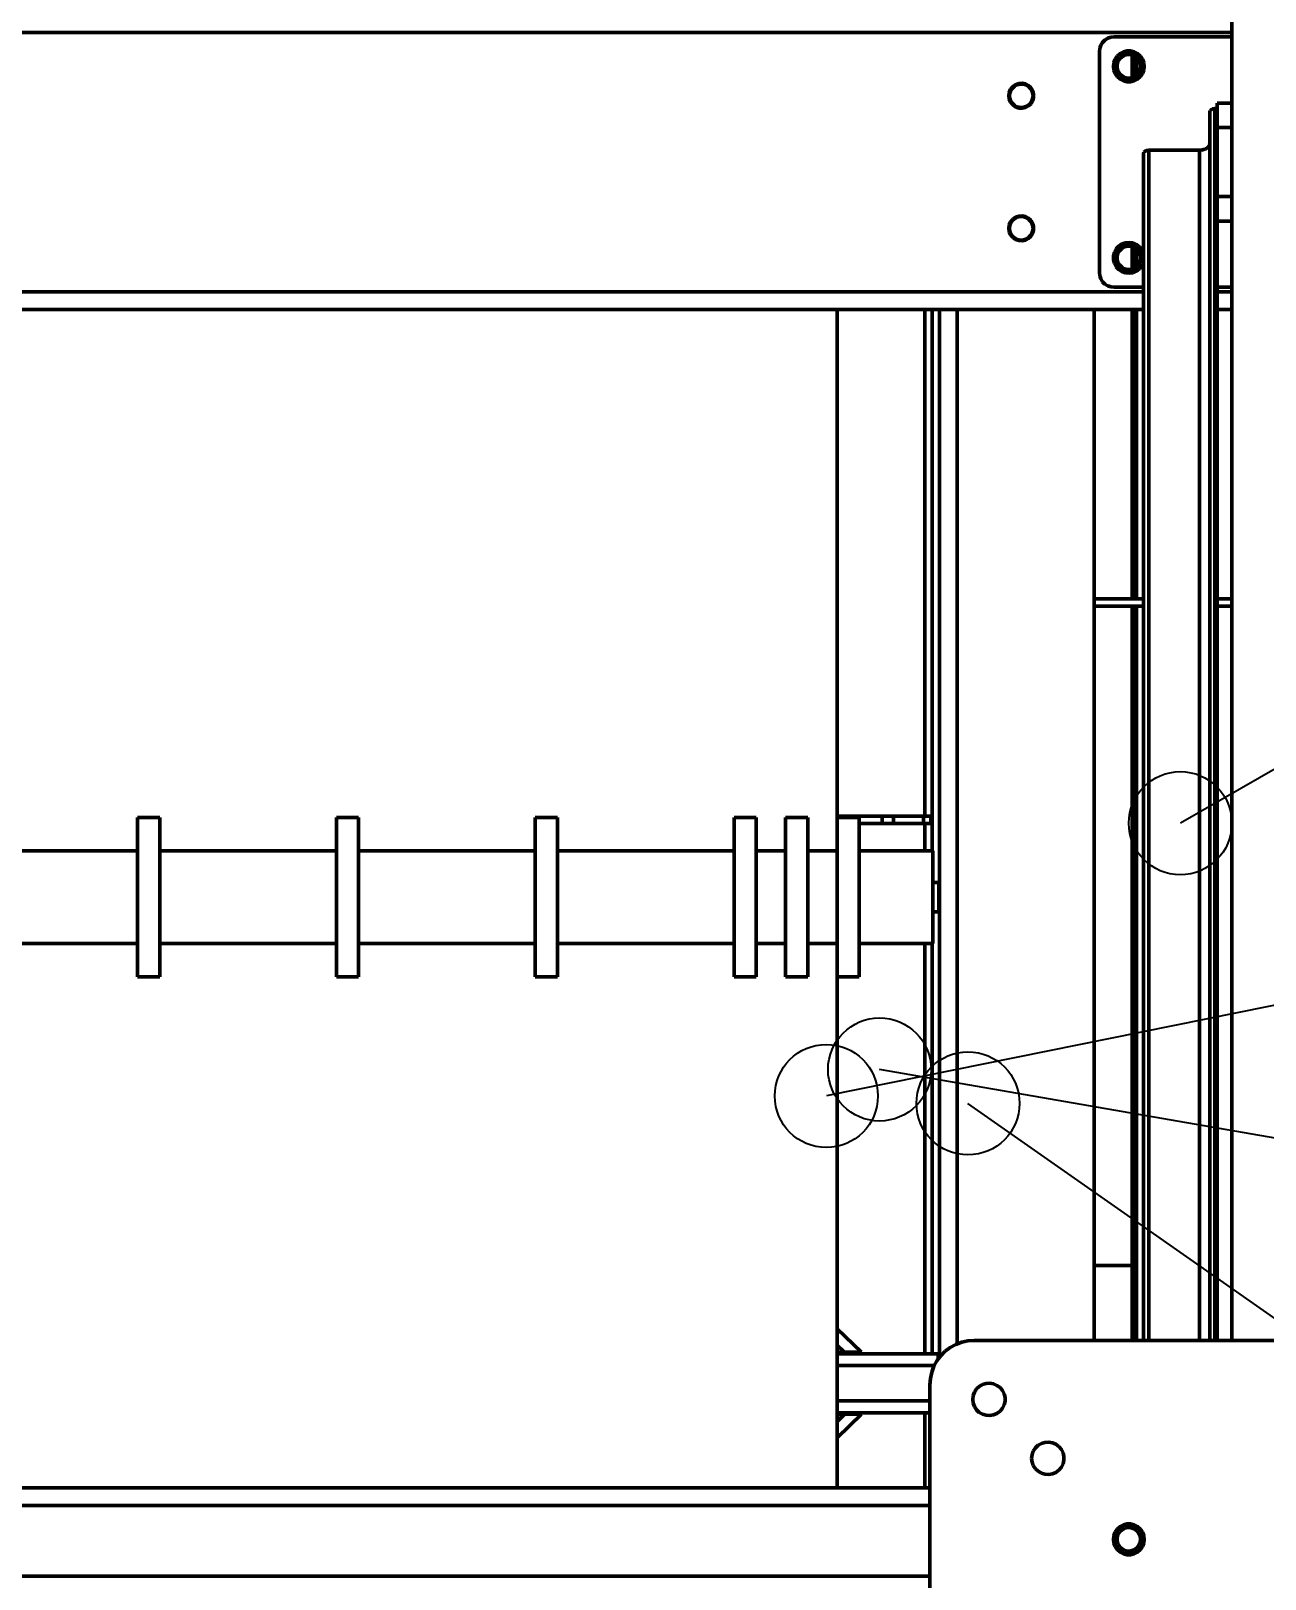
# Model space of a CAD drawing. Header units: millimetres. Extents: x 0 to 594, y 0 to 420.
# Drawn here: x 63.09 to 79.85, y 327.14 to 348.16 of the extents above; entities that cross this region are included whole.
import ezdxf

# ---------------------------------------------------------------- set-up
doc = ezdxf.new("R2010")
doc.units = ezdxf.units.MM

msp = doc.modelspace()

# ---------------------------------------------------------------- linework, layer by layer
at = {"color": 1, "lineweight": 70}
for p, q in [((79.4, 330.38), (79.4, 367.38)), ((79.4, 348.14), (44.68, 348.14)), ((77.8, 348.08), (77.755, 348.075)), ((77.8, 348.08), (79.4, 348.08)), ((77.605, 347.925), (77.6, 347.88)), ((77.6, 344.88), (77.6, 347.88)), ((77.62, 347.967), (77.605, 347.925)), ((77.644, 348.005), (77.62, 347.967)), ((77.675, 348.037), (77.644, 348.005)), ((77.713, 348.061), (77.675, 348.037)), ((77.755, 348.075), (77.713, 348.061)), ((77.926, 347.877), (77.881, 347.853)), ((77.975, 347.889), (77.926, 347.877)), ((78.025, 347.889), (77.975, 347.889)), ((78.074, 347.877), (78.025, 347.889)), ((78.119, 347.853), (78.074, 347.877)), ((77.796, 347.731), (77.79, 347.68)), ((77.79, 347.68), (77.796, 347.63)), ((77.814, 347.778), (77.796, 347.731)), ((77.843, 347.82), (77.814, 347.778)), ((77.836, 347.726), (77.83, 347.68)), ((77.83, 347.68), (77.836, 347.635)), ((77.855, 347.769), (77.836, 347.726)), ((77.853, 347.744), (77.841, 347.702)), ((77.841, 347.702), (77.841, 347.659)), ((77.881, 347.853), (77.843, 347.82)), ((77.876, 347.781), (77.853, 347.744)), ((77.884, 347.805), (77.855, 347.769)), ((77.908, 347.811), (77.876, 347.781)), ((77.922, 347.831), (77.884, 347.805)), ((77.946, 347.831), (77.908, 347.811)), ((77.965, 347.847), (77.922, 347.831)), ((77.989, 347.84), (77.946, 347.831)), ((78.012, 347.85), (77.965, 347.847)), ((78.033, 347.837), (77.989, 347.84)), ((78.057, 347.841), (78.012, 347.85)), ((78.074, 347.823), (78.033, 347.837)), ((78.047, 347.833), (78.047, 347.528)), ((78.098, 347.819), (78.057, 347.841)), ((78.064, 347.827), (78.064, 347.534)), ((78.109, 347.797), (78.074, 347.823)), ((78.132, 347.788), (78.098, 347.819)), ((78.105, 347.801), (78.105, 347.56)), ((78.137, 347.764), (78.109, 347.797)), ((78.157, 347.82), (78.119, 347.853)), ((78.156, 347.748), (78.132, 347.788)), ((78.154, 347.724), (78.137, 347.764)), ((78.16, 347.68), (78.154, 347.724)), ((78.154, 347.637), (78.16, 347.68)), ((78.168, 347.704), (78.156, 347.748)), ((78.186, 347.778), (78.157, 347.82)), ((78.168, 347.657), (78.168, 347.704)), ((78.204, 347.731), (78.186, 347.778)), ((78.21, 347.68), (78.204, 347.731)), ((78.204, 347.63), (78.21, 347.68)), ((76.552, 347.45), (76.505, 347.447)), ((76.597, 347.441), (76.552, 347.45)), ((77.796, 347.63), (77.814, 347.583)), ((77.814, 347.583), (77.843, 347.541)), ((77.836, 347.635), (77.855, 347.592)), ((77.841, 347.659), (77.853, 347.617)), ((77.843, 347.541), (77.881, 347.508)), ((77.853, 347.617), (77.876, 347.58)), ((77.855, 347.592), (77.884, 347.556)), ((77.876, 347.58), (77.908, 347.55)), ((77.881, 347.508), (77.926, 347.484)), ((77.884, 347.556), (77.922, 347.53)), ((77.908, 347.55), (77.946, 347.53)), ((77.922, 347.53), (77.965, 347.514)), ((77.926, 347.484), (77.975, 347.472)), ((77.946, 347.53), (77.989, 347.521)), ((77.965, 347.514), (78.012, 347.511)), ((77.975, 347.472), (78.025, 347.472)), ((77.989, 347.521), (78.033, 347.524)), ((78.012, 347.511), (78.057, 347.52)), ((78.025, 347.472), (78.074, 347.484)), ((78.033, 347.524), (78.074, 347.538)), ((78.057, 347.52), (78.098, 347.542)), ((78.074, 347.538), (78.109, 347.564)), ((78.074, 347.484), (78.119, 347.508)), ((78.098, 347.542), (78.132, 347.573)), ((78.109, 347.564), (78.137, 347.597)), ((78.119, 347.508), (78.157, 347.541)), ((78.132, 347.573), (78.156, 347.613)), ((78.137, 347.597), (78.154, 347.637)), ((78.156, 347.613), (78.168, 347.657)), ((78.157, 347.541), (78.186, 347.583)), ((78.186, 347.583), (78.204, 347.63)), ((76.376, 347.326), (76.37, 347.28)), ((76.37, 347.28), (76.376, 347.235)), ((76.395, 347.369), (76.376, 347.326)), ((76.393, 347.344), (76.381, 347.302)), ((76.381, 347.302), (76.381, 347.259)), ((76.381, 347.259), (76.393, 347.217)), ((76.416, 347.381), (76.393, 347.344)), ((76.424, 347.405), (76.395, 347.369)), ((76.448, 347.411), (76.416, 347.381)), ((76.462, 347.431), (76.424, 347.405)), ((76.486, 347.431), (76.448, 347.411)), ((76.505, 347.447), (76.462, 347.431)), ((76.529, 347.44), (76.486, 347.431)), ((76.573, 347.437), (76.529, 347.44)), ((76.614, 347.423), (76.573, 347.437)), ((76.638, 347.419), (76.597, 347.441)), ((76.649, 347.397), (76.614, 347.423)), ((76.672, 347.388), (76.638, 347.419)), ((76.677, 347.364), (76.649, 347.397)), ((76.696, 347.348), (76.672, 347.388)), ((76.694, 347.324), (76.677, 347.364)), ((76.7, 347.28), (76.694, 347.324)), ((76.694, 347.237), (76.7, 347.28)), ((76.708, 347.304), (76.696, 347.348)), ((76.696, 347.213), (76.708, 347.257)), ((76.708, 347.257), (76.708, 347.304)), ((76.376, 347.235), (76.395, 347.192)), ((76.393, 347.217), (76.416, 347.18)), ((76.395, 347.192), (76.424, 347.156)), ((76.416, 347.18), (76.448, 347.15)), ((76.424, 347.156), (76.462, 347.13)), ((76.448, 347.15), (76.486, 347.13)), ((76.462, 347.13), (76.505, 347.114)), ((76.486, 347.13), (76.529, 347.121)), ((76.505, 347.114), (76.552, 347.111)), ((76.529, 347.121), (76.573, 347.124)), ((76.552, 347.111), (76.597, 347.12)), ((76.573, 347.124), (76.614, 347.138)), ((76.597, 347.12), (76.638, 347.142)), ((76.614, 347.138), (76.649, 347.164)), ((76.638, 347.142), (76.672, 347.173)), ((76.649, 347.164), (76.677, 347.197)), ((76.672, 347.173), (76.696, 347.213)), ((76.677, 347.197), (76.694, 347.237)), ((79.105, 347.081), (79.1, 347.064)), ((79.1, 330.38), (79.1, 347.064)), ((79.121, 347.095), (79.105, 347.081)), ((79.143, 347.104), (79.121, 347.095)), ((79.17, 347.108), (79.143, 347.104)), ((79.2, 347.108), (79.17, 347.108)), ((79.17, 330.38), (79.17, 347.108)), ((79.2, 347.18), (79.4, 347.18)), ((79.2, 347.18), (79.2, 347.108)), ((79.2, 330.38), (79.2, 347.108)), ((79.2, 346.848), (79.4, 346.848)), ((79.097, 346.613), (79.089, 346.597)), ((79.1, 346.63), (79.097, 346.613)), ((78.205, 346.515), (78.2, 346.498)), ((78.2, 346.498), (78.2, 330.38)), ((78.221, 346.529), (78.205, 346.515)), ((78.243, 346.539), (78.221, 346.529)), ((78.27, 346.542), (78.243, 346.539)), ((78.96, 346.542), (78.27, 346.542)), ((78.27, 330.38), (78.27, 346.542)), ((78.987, 346.544), (78.96, 346.542)), ((78.96, 330.38), (78.96, 346.542)), ((79.014, 346.549), (78.987, 346.544)), ((79.038, 346.557), (79.014, 346.549)), ((79.059, 346.568), (79.038, 346.557)), ((79.076, 346.581), (79.059, 346.568)), ((79.089, 346.597), (79.076, 346.581)), ((79.2, 345.913), (79.4, 345.913)), ((76.395, 345.569), (76.376, 345.526)), ((76.416, 345.581), (76.393, 345.544)), ((76.424, 345.605), (76.395, 345.569)), ((76.448, 345.611), (76.416, 345.581)), ((76.462, 345.631), (76.424, 345.605)), ((76.486, 345.631), (76.448, 345.611)), ((76.505, 345.647), (76.462, 345.631)), ((76.529, 345.64), (76.486, 345.631)), ((76.552, 345.65), (76.505, 345.647)), ((76.573, 345.637), (76.529, 345.64)), ((76.597, 345.641), (76.552, 345.65)), ((76.614, 345.623), (76.573, 345.637)), ((76.638, 345.619), (76.597, 345.641)), ((76.649, 345.597), (76.614, 345.623)), ((76.672, 345.588), (76.638, 345.619)), ((76.677, 345.564), (76.649, 345.597)), ((76.696, 345.548), (76.672, 345.588)), ((76.694, 345.524), (76.677, 345.564)), ((79.2, 345.58), (79.4, 345.58)), ((76.376, 345.526), (76.37, 345.48)), ((76.37, 345.48), (76.376, 345.435)), ((76.376, 345.435), (76.395, 345.392)), ((76.393, 345.544), (76.381, 345.502)), ((76.381, 345.502), (76.381, 345.459)), ((76.381, 345.459), (76.393, 345.417)), ((76.393, 345.417), (76.416, 345.38)), ((76.395, 345.392), (76.424, 345.356)), ((76.416, 345.38), (76.448, 345.35)), ((76.424, 345.356), (76.462, 345.33)), ((76.448, 345.35), (76.486, 345.33)), ((76.614, 345.338), (76.649, 345.364)), ((76.638, 345.342), (76.672, 345.373)), ((76.649, 345.364), (76.677, 345.397)), ((76.672, 345.373), (76.696, 345.413)), ((76.677, 345.397), (76.694, 345.437)), ((76.7, 345.48), (76.694, 345.524)), ((76.694, 345.437), (76.7, 345.48)), ((76.708, 345.504), (76.696, 345.548)), ((76.696, 345.413), (76.708, 345.457)), ((76.708, 345.457), (76.708, 345.504)), ((76.462, 345.33), (76.505, 345.314)), ((76.486, 345.33), (76.529, 345.321)), ((76.505, 345.314), (76.552, 345.311)), ((76.529, 345.321), (76.573, 345.324)), ((76.552, 345.311), (76.597, 345.32)), ((76.573, 345.324), (76.614, 345.338)), ((76.597, 345.32), (76.638, 345.342)), ((77.804, 345.156), (77.792, 345.106)), ((77.829, 345.202), (77.804, 345.156)), ((77.863, 345.24), (77.829, 345.202)), ((77.855, 345.169), (77.836, 345.126)), ((77.853, 345.144), (77.841, 345.102)), ((77.876, 345.181), (77.853, 345.144)), ((77.884, 345.205), (77.855, 345.169)), ((77.906, 345.268), (77.863, 345.24)), ((77.908, 345.211), (77.876, 345.181)), ((77.922, 345.231), (77.884, 345.205)), ((77.955, 345.286), (77.906, 345.268)), ((77.946, 345.231), (77.908, 345.211)), ((77.965, 345.247), (77.922, 345.231)), ((77.989, 345.24), (77.946, 345.231)), ((78.006, 345.29), (77.955, 345.286)), ((78.012, 345.25), (77.965, 345.247)), ((78.033, 345.237), (77.989, 345.24)), ((78.057, 345.283), (78.006, 345.29)), ((78.057, 345.241), (78.012, 345.25)), ((78.074, 345.223), (78.033, 345.237)), ((78.047, 345.233), (78.047, 344.928)), ((78.105, 345.262), (78.057, 345.283)), ((78.098, 345.219), (78.057, 345.241)), ((78.064, 345.227), (78.064, 344.934)), ((78.109, 345.197), (78.074, 345.223)), ((78.132, 345.188), (78.098, 345.219)), ((78.146, 345.231), (78.105, 345.262)), ((78.105, 345.201), (78.105, 344.96)), ((78.137, 345.164), (78.109, 345.197)), ((78.156, 345.148), (78.132, 345.188)), ((78.154, 345.124), (78.137, 345.164)), ((78.178, 345.191), (78.146, 345.231)), ((78.168, 345.104), (78.156, 345.148)), ((78.2, 345.145), (78.178, 345.191)), ((77.792, 345.106), (77.792, 345.055)), ((77.792, 345.055), (77.804, 345.005)), ((77.804, 345.005), (77.829, 344.959)), ((77.829, 344.959), (77.863, 344.921)), ((77.836, 345.126), (77.83, 345.08)), ((77.83, 345.08), (77.836, 345.035)), ((77.836, 345.035), (77.855, 344.992)), ((77.841, 345.102), (77.841, 345.059)), ((77.841, 345.059), (77.853, 345.017)), ((77.853, 345.017), (77.876, 344.98)), ((77.855, 344.992), (77.884, 344.956)), ((77.876, 344.98), (77.908, 344.95)), ((77.884, 344.956), (77.922, 344.93)), ((77.908, 344.95), (77.946, 344.93)), ((77.922, 344.93), (77.965, 344.914)), ((77.946, 344.93), (77.989, 344.921)), ((78.033, 344.924), (78.074, 344.938)), ((78.057, 344.92), (78.098, 344.942)), ((78.074, 344.938), (78.109, 344.964)), ((78.098, 344.942), (78.132, 344.973)), ((78.105, 344.898), (78.146, 344.929)), ((78.109, 344.964), (78.137, 344.997)), ((78.132, 344.973), (78.156, 345.013)), ((78.137, 344.997), (78.154, 345.037)), ((78.146, 344.929), (78.178, 344.97)), ((78.16, 345.08), (78.154, 345.124)), ((78.154, 345.037), (78.16, 345.08)), ((78.156, 345.013), (78.168, 345.057)), ((78.168, 345.057), (78.168, 345.104)), ((78.178, 344.97), (78.2, 345.016)), ((77.6, 344.88), (77.605, 344.836)), ((77.605, 344.836), (77.62, 344.794)), ((77.62, 344.794), (77.644, 344.756)), ((77.644, 344.756), (77.675, 344.724)), ((77.675, 344.724), (77.713, 344.7)), ((77.863, 344.921), (77.906, 344.893)), ((77.906, 344.893), (77.955, 344.875)), ((77.955, 344.875), (78.006, 344.871)), ((77.965, 344.914), (78.012, 344.911)), ((77.989, 344.921), (78.033, 344.924)), ((78.006, 344.871), (78.057, 344.878)), ((78.012, 344.911), (78.057, 344.92)), ((78.057, 344.878), (78.105, 344.898)), ((78.2, 344.62), (45.88, 344.62)), ((77.713, 344.7), (77.755, 344.685)), ((77.755, 344.685), (77.8, 344.68)), ((78.2, 344.68), (77.8, 344.68)), ((79.4, 344.68), (79.2, 344.68)), ((79.4, 344.62), (79.2, 344.62)), ((45.88, 344.38), (78.2, 344.38)), ((74.04, 337.48), (74.04, 344.38)), ((75.23, 337.5), (75.23, 344.38)), ((75.33, 344.38), (75.33, 337.03)), ((75.43, 344.38), (75.43, 330.153)), ((75.67, 344.38), (75.67, 330.335)), ((77.53, 344.38), (77.53, 330.38)), ((78.047, 344.38), (78.047, 340.45)), ((78.064, 344.38), (78.064, 340.45)), ((78.105, 344.38), (78.105, 340.45)), ((79.2, 344.38), (79.4, 344.38)), ((77.53, 340.45), (78.2, 340.45)), ((77.53, 340.35), (78.2, 340.35)), ((78.047, 340.35), (78.047, 330.38)), ((78.064, 340.35), (78.064, 330.38)), ((78.105, 340.35), (78.105, 330.38)), ((79.2, 340.45), (79.4, 340.45)), ((79.2, 340.35), (79.4, 340.35)), ((64.54, 337.453), (64.54, 337.48)), ((64.54, 337.48), (64.84, 337.48)), ((64.54, 337.374), (64.54, 337.453)), ((64.54, 337.245), (64.54, 337.374)), ((64.84, 337.453), (64.84, 337.48)), ((64.84, 337.374), (64.84, 337.453)), ((64.84, 337.245), (64.84, 337.374)), ((67.24, 337.453), (67.24, 337.48)), ((67.24, 337.48), (67.54, 337.48)), ((67.24, 337.374), (67.24, 337.453)), ((67.24, 337.245), (67.24, 337.374)), ((67.54, 337.453), (67.54, 337.48)), ((67.54, 337.374), (67.54, 337.453)), ((67.54, 337.245), (67.54, 337.374)), ((69.94, 337.453), (69.94, 337.48)), ((69.94, 337.48), (70.24, 337.48)), ((69.94, 337.374), (69.94, 337.453)), ((69.94, 337.245), (69.94, 337.374)), ((70.24, 337.453), (70.24, 337.48)), ((70.24, 337.374), (70.24, 337.453)), ((70.24, 337.245), (70.24, 337.374)), ((72.64, 337.453), (72.64, 337.48)), ((72.64, 337.48), (72.94, 337.48)), ((72.64, 337.374), (72.64, 337.453)), ((72.64, 337.245), (72.64, 337.374)), ((72.94, 337.453), (72.94, 337.48)), ((72.94, 337.374), (72.94, 337.453)), ((72.94, 337.245), (72.94, 337.374)), ((73.34, 337.453), (73.34, 337.48)), ((73.34, 337.48), (73.64, 337.48)), ((73.34, 337.374), (73.34, 337.453)), ((73.34, 337.245), (73.34, 337.374)), ((73.64, 337.453), (73.64, 337.48)), ((73.64, 337.374), (73.64, 337.453)), ((73.64, 337.245), (73.64, 337.374)), ((74.04, 337.5), (74.089, 337.5)), ((74.04, 337.453), (74.04, 337.48)), ((74.04, 337.48), (74.34, 337.48)), ((74.04, 337.374), (74.04, 337.453)), ((74.04, 337.245), (74.04, 337.374)), ((74.089, 337.5), (74.137, 337.5)), ((74.137, 337.5), (74.185, 337.5)), ((74.185, 337.5), (74.231, 337.5)), ((74.231, 337.5), (74.277, 337.5)), ((74.277, 337.5), (74.323, 337.5)), ((74.323, 337.5), (74.367, 337.5)), ((74.34, 337.453), (74.34, 337.48)), ((74.34, 337.374), (74.34, 337.453)), ((74.34, 337.4), (74.364, 337.4)), ((74.34, 337.245), (74.34, 337.374)), ((74.364, 337.4), (74.388, 337.4)), ((74.367, 337.5), (74.41, 337.5)), ((74.388, 337.4), (74.411, 337.4)), ((74.41, 337.5), (74.453, 337.5)), ((74.411, 337.4), (74.435, 337.4)), ((74.435, 337.4), (74.458, 337.4)), ((74.453, 337.5), (74.495, 337.5)), ((74.458, 337.4), (74.48, 337.4)), ((74.48, 337.4), (74.503, 337.4)), ((74.495, 337.5), (74.535, 337.5)), ((74.503, 337.4), (74.525, 337.4)), ((74.525, 337.4), (74.547, 337.4)), ((74.535, 337.5), (74.575, 337.5)), ((74.547, 337.4), (74.568, 337.4)), ((74.568, 337.4), (74.59, 337.4)), ((74.575, 337.5), (74.614, 337.5)), ((74.59, 337.4), (74.611, 337.4)), ((74.611, 337.4), (74.632, 337.4)), ((74.614, 337.5), (74.652, 337.5)), ((74.632, 337.4), (74.652, 337.4)), ((74.652, 337.5), (74.66, 337.5)), ((74.652, 337.4), (74.652, 337.5)), ((74.66, 337.4), (74.652, 337.4)), ((74.66, 337.5), (74.669, 337.5)), ((74.669, 337.4), (74.66, 337.4)), ((74.669, 337.5), (74.679, 337.5)), ((74.679, 337.4), (74.669, 337.4)), ((74.679, 337.5), (74.689, 337.5)), ((74.689, 337.4), (74.679, 337.4)), ((74.689, 337.5), (74.699, 337.5)), ((74.699, 337.4), (74.689, 337.4)), ((74.699, 337.5), (74.71, 337.5)), ((74.71, 337.4), (74.699, 337.4)), ((74.71, 337.5), (74.721, 337.5)), ((74.721, 337.4), (74.71, 337.4)), ((74.721, 337.5), (74.732, 337.5)), ((74.732, 337.4), (74.721, 337.4)), ((74.732, 337.5), (74.744, 337.5)), ((74.744, 337.4), (74.732, 337.4)), ((74.744, 337.5), (74.756, 337.5)), ((74.756, 337.4), (74.744, 337.4)), ((74.756, 337.5), (74.768, 337.5)), ((74.768, 337.4), (74.756, 337.4)), ((74.768, 337.5), (74.78, 337.5)), ((74.78, 337.4), (74.768, 337.4)), ((74.78, 337.5), (74.793, 337.5)), ((74.793, 337.4), (74.78, 337.4)), ((74.793, 337.5), (74.805, 337.5)), ((74.805, 337.4), (74.793, 337.4)), ((74.805, 337.5), (75.21, 337.5)), ((74.805, 337.5), (74.805, 337.4)), ((74.805, 337.4), (75.21, 337.4)), ((75.21, 337.5), (75.221, 337.5)), ((75.21, 337.4), (75.21, 337.5)), ((75.221, 337.4), (75.21, 337.4)), ((75.221, 337.5), (75.232, 337.5)), ((75.232, 337.4), (75.221, 337.4)), ((75.23, 337.03), (75.23, 337.4)), ((75.232, 337.5), (75.243, 337.5)), ((75.243, 337.4), (75.232, 337.4)), ((75.243, 337.5), (75.253, 337.5)), ((75.253, 337.4), (75.243, 337.4)), ((75.253, 337.5), (75.263, 337.5)), ((75.263, 337.4), (75.253, 337.4)), ((75.263, 337.5), (75.272, 337.5)), ((75.272, 337.4), (75.263, 337.4)), ((75.272, 337.5), (75.281, 337.5)), ((75.281, 337.4), (75.272, 337.4)), ((75.281, 337.5), (75.288, 337.5)), ((75.288, 337.4), (75.281, 337.4)), ((75.288, 337.5), (75.295, 337.5)), ((75.295, 337.4), (75.288, 337.4)), ((75.295, 337.5), (75.3, 337.5)), ((75.3, 337.4), (75.295, 337.4)), ((75.3, 337.5), (75.304, 337.5)), ((75.304, 337.4), (75.3, 337.4)), ((75.304, 337.5), (75.307, 337.5)), ((75.307, 337.4), (75.304, 337.4)), ((75.307, 337.5), (75.309, 337.5)), ((75.309, 337.4), (75.307, 337.4)), ((75.309, 337.5), (75.31, 337.5)), ((75.31, 337.4), (75.309, 337.4)), ((75.31, 337.5), (75.31, 337.4)), ((75.31, 337.4), (75.31, 337.5)), ((64.54, 337.074), (64.54, 337.245)), ((64.84, 337.074), (64.84, 337.245)), ((67.24, 337.074), (67.24, 337.245)), ((67.54, 337.074), (67.54, 337.245)), ((69.94, 337.074), (69.94, 337.245)), ((70.24, 337.074), (70.24, 337.245)), ((72.64, 337.074), (72.64, 337.245)), ((72.94, 337.074), (72.94, 337.245)), ((73.34, 337.074), (73.34, 337.245)), ((73.64, 337.074), (73.64, 337.245)), ((74.04, 337.074), (74.04, 337.245)), ((74.34, 337.074), (74.34, 337.245)), ((59.54, 337.03), (64.54, 337.03)), ((64.54, 336.869), (64.54, 337.074)), ((64.84, 336.869), (64.84, 337.074)), ((64.84, 337.03), (67.24, 337.03)), ((67.24, 336.869), (67.24, 337.074)), ((67.54, 336.869), (67.54, 337.074)), ((67.54, 337.03), (69.94, 337.03)), ((69.94, 336.869), (69.94, 337.074)), ((70.24, 336.869), (70.24, 337.074)), ((70.24, 337.03), (72.64, 337.03)), ((72.64, 336.869), (72.64, 337.074)), ((72.94, 336.869), (72.94, 337.074)), ((72.94, 337.03), (73.34, 337.03)), ((73.34, 336.869), (73.34, 337.074)), ((73.64, 336.869), (73.64, 337.074)), ((73.64, 337.03), (74.04, 337.03)), ((74.04, 336.869), (74.04, 337.074)), ((74.34, 336.869), (74.34, 337.074)), ((74.34, 337.03), (75.34, 337.03)), ((75.34, 337.027), (75.34, 337.03)), ((75.34, 337.015), (75.34, 337.027)), ((75.34, 336.995), (75.34, 337.015)), ((75.34, 336.968), (75.34, 336.995)), ((75.34, 336.934), (75.34, 336.968)), ((64.54, 336.641), (64.54, 336.869)), ((64.84, 336.641), (64.84, 336.869)), ((67.24, 336.641), (67.24, 336.869)), ((67.54, 336.641), (67.54, 336.869)), ((69.94, 336.641), (69.94, 336.869)), ((70.24, 336.641), (70.24, 336.869)), ((72.64, 336.641), (72.64, 336.869)), ((72.94, 336.641), (72.94, 336.869)), ((73.34, 336.641), (73.34, 336.869)), ((73.64, 336.641), (73.64, 336.869)), ((74.04, 336.641), (74.04, 336.869)), ((74.34, 336.641), (74.34, 336.869)), ((75.34, 336.893), (75.34, 336.934)), ((75.34, 336.846), (75.34, 336.893)), ((75.34, 336.793), (75.34, 336.846)), ((75.34, 336.736), (75.34, 336.793)), ((75.34, 336.674), (75.34, 336.736)), ((64.54, 336.4), (64.54, 336.641)), ((64.84, 336.4), (64.84, 336.641)), ((67.24, 336.4), (67.24, 336.641)), ((67.54, 336.4), (67.54, 336.641)), ((69.94, 336.4), (69.94, 336.641)), ((70.24, 336.4), (70.24, 336.641)), ((72.64, 336.4), (72.64, 336.641)), ((72.94, 336.4), (72.94, 336.641)), ((73.34, 336.4), (73.34, 336.641)), ((73.64, 336.4), (73.64, 336.641)), ((74.04, 336.4), (74.04, 336.641)), ((74.34, 336.4), (74.34, 336.641)), ((75.34, 336.609), (75.34, 336.674)), ((75.34, 336.541), (75.34, 336.609)), ((75.34, 336.6), (75.42, 336.6)), ((75.34, 336.471), (75.34, 336.541)), ((75.42, 336.595), (75.42, 336.6)), ((75.42, 336.581), (75.42, 336.595)), ((75.42, 336.557), (75.42, 336.581)), ((75.42, 336.525), (75.42, 336.557)), ((75.42, 336.487), (75.42, 336.525)), ((64.54, 336.16), (64.54, 336.4)), ((64.84, 336.16), (64.84, 336.4)), ((67.24, 336.16), (67.24, 336.4)), ((67.54, 336.16), (67.54, 336.4)), ((69.94, 336.16), (69.94, 336.4)), ((70.24, 336.16), (70.24, 336.4)), ((72.64, 336.16), (72.64, 336.4)), ((72.94, 336.16), (72.94, 336.4)), ((73.34, 336.16), (73.34, 336.4)), ((73.64, 336.16), (73.64, 336.4)), ((74.04, 336.16), (74.04, 336.4)), ((74.34, 336.16), (74.34, 336.4)), ((75.34, 336.4), (75.34, 336.471)), ((75.34, 336.33), (75.34, 336.4)), ((75.34, 336.26), (75.34, 336.33)), ((75.42, 336.445), (75.42, 336.487)), ((75.42, 336.4), (75.42, 336.445)), ((75.42, 336.356), (75.42, 336.4)), ((75.42, 336.314), (75.42, 336.356)), ((75.42, 336.276), (75.42, 336.314)), ((64.54, 335.932), (64.54, 336.16)), ((64.84, 335.932), (64.84, 336.16)), ((67.24, 335.932), (67.24, 336.16)), ((67.54, 335.932), (67.54, 336.16)), ((69.94, 335.932), (69.94, 336.16)), ((70.24, 335.932), (70.24, 336.16)), ((72.64, 335.932), (72.64, 336.16)), ((72.94, 335.932), (72.94, 336.16)), ((73.34, 335.932), (73.34, 336.16)), ((73.64, 335.932), (73.64, 336.16)), ((74.04, 335.932), (74.04, 336.16)), ((74.34, 335.932), (74.34, 336.16)), ((75.34, 336.192), (75.34, 336.26)), ((75.42, 336.2), (75.34, 336.2)), ((75.34, 336.127), (75.34, 336.192)), ((75.34, 336.065), (75.34, 336.127)), ((75.42, 336.244), (75.42, 336.276)), ((75.42, 336.22), (75.42, 336.244)), ((75.42, 336.205), (75.42, 336.22)), ((75.42, 336.2), (75.42, 336.205)), ((64.54, 335.727), (64.54, 335.932)), ((64.84, 335.727), (64.84, 335.932)), ((67.24, 335.727), (67.24, 335.932)), ((67.54, 335.727), (67.54, 335.932)), ((69.94, 335.727), (69.94, 335.932)), ((70.24, 335.727), (70.24, 335.932)), ((72.64, 335.727), (72.64, 335.932)), ((72.94, 335.727), (72.94, 335.932)), ((73.34, 335.727), (73.34, 335.932)), ((73.64, 335.727), (73.64, 335.932)), ((74.04, 335.727), (74.04, 335.932)), ((74.34, 335.727), (74.34, 335.932)), ((75.34, 336.008), (75.34, 336.065)), ((75.34, 335.955), (75.34, 336.008)), ((75.34, 335.908), (75.34, 335.955)), ((75.34, 335.867), (75.34, 335.908)), ((59.54, 335.77), (64.54, 335.77)), ((64.54, 335.556), (64.54, 335.727)), ((64.84, 335.77), (67.24, 335.77)), ((64.84, 335.556), (64.84, 335.727)), ((67.24, 335.556), (67.24, 335.727)), ((67.54, 335.77), (69.94, 335.77)), ((67.54, 335.556), (67.54, 335.727)), ((69.94, 335.556), (69.94, 335.727)), ((70.24, 335.77), (72.64, 335.77)), ((70.24, 335.556), (70.24, 335.727)), ((72.64, 335.556), (72.64, 335.727)), ((72.94, 335.77), (73.34, 335.77)), ((72.94, 335.556), (72.94, 335.727)), ((73.34, 335.556), (73.34, 335.727)), ((73.64, 335.77), (74.04, 335.77)), ((73.64, 335.556), (73.64, 335.727)), ((74.04, 335.556), (74.04, 335.727)), ((74.34, 335.77), (75.34, 335.77)), ((74.34, 335.556), (74.34, 335.727)), ((75.23, 330.2), (75.23, 335.77)), ((75.33, 335.77), (75.33, 330.2)), ((75.34, 335.833), (75.34, 335.867)), ((75.34, 335.806), (75.34, 335.833)), ((75.34, 335.786), (75.34, 335.806)), ((75.34, 335.774), (75.34, 335.786)), ((75.34, 335.77), (75.34, 335.774)), ((64.54, 335.427), (64.54, 335.556)), ((64.84, 335.427), (64.84, 335.556)), ((67.24, 335.427), (67.24, 335.556)), ((67.54, 335.427), (67.54, 335.556)), ((69.94, 335.427), (69.94, 335.556)), ((70.24, 335.427), (70.24, 335.556)), ((72.64, 335.427), (72.64, 335.556)), ((72.94, 335.427), (72.94, 335.556)), ((73.34, 335.427), (73.34, 335.556)), ((73.64, 335.427), (73.64, 335.556)), ((74.04, 335.427), (74.04, 335.556)), ((74.34, 335.427), (74.34, 335.556)), ((64.54, 335.348), (64.54, 335.427)), ((64.54, 335.32), (64.54, 335.348)), ((64.84, 335.32), (64.54, 335.32)), ((64.84, 335.348), (64.84, 335.427)), ((64.84, 335.32), (64.84, 335.348)), ((67.24, 335.348), (67.24, 335.427)), ((67.24, 335.32), (67.24, 335.348)), ((67.54, 335.32), (67.24, 335.32)), ((67.54, 335.348), (67.54, 335.427)), ((67.54, 335.32), (67.54, 335.348)), ((69.94, 335.348), (69.94, 335.427)), ((69.94, 335.32), (69.94, 335.348)), ((70.24, 335.32), (69.94, 335.32)), ((70.24, 335.348), (70.24, 335.427)), ((70.24, 335.32), (70.24, 335.348)), ((72.64, 335.348), (72.64, 335.427)), ((72.64, 335.32), (72.64, 335.348)), ((72.94, 335.32), (72.64, 335.32)), ((72.94, 335.348), (72.94, 335.427)), ((72.94, 335.32), (72.94, 335.348)), ((73.34, 335.348), (73.34, 335.427)), ((73.34, 335.32), (73.34, 335.348)), ((73.64, 335.32), (73.34, 335.32)), ((73.64, 335.348), (73.64, 335.427)), ((73.64, 335.32), (73.64, 335.348)), ((74.04, 335.348), (74.04, 335.427)), ((74.04, 335.32), (74.04, 335.348)), ((74.34, 335.32), (74.04, 335.32)), ((74.04, 328.38), (74.04, 335.32)), ((74.34, 335.348), (74.34, 335.427)), ((74.34, 335.32), (74.34, 335.348)), ((77.53, 331.4), (78.047, 331.4)), ((78.047, 331.4), (77.53, 331.4)), ((74.04, 330.539), (74.37, 330.22)), ((74.04, 330.317), (74.14, 330.22)), ((74.04, 330.22), (74.14, 330.22)), ((74.153, 330.22), (74.14, 330.22)), ((74.14, 330.22), (74.165, 330.22)), ((74.14, 330.22), (74.153, 330.22)), ((74.165, 330.22), (74.153, 330.22)), ((74.153, 330.22), (74.165, 330.22)), ((74.178, 330.22), (74.165, 330.22)), ((74.165, 330.22), (74.191, 330.22)), ((74.165, 330.22), (74.178, 330.22)), ((74.19, 330.22), (74.178, 330.22)), ((74.178, 330.22), (74.19, 330.22)), ((74.201, 330.22), (74.19, 330.22)), ((74.19, 330.22), (74.201, 330.22)), ((74.191, 330.22), (74.216, 330.22)), ((74.211, 330.22), (74.201, 330.22)), ((74.201, 330.22), (74.211, 330.22)), ((74.221, 330.22), (74.211, 330.22)), ((74.211, 330.22), (74.221, 330.22)), ((74.216, 330.22), (74.24, 330.22)), ((74.23, 330.22), (74.221, 330.22)), ((74.221, 330.22), (74.23, 330.22)), ((74.237, 330.22), (74.23, 330.22)), ((74.23, 330.22), (74.237, 330.22)), ((74.243, 330.22), (74.237, 330.22)), ((74.237, 330.22), (74.243, 330.22)), ((74.24, 330.22), (74.262, 330.22)), ((74.248, 330.22), (74.243, 330.22)), ((74.243, 330.22), (74.248, 330.22)), ((74.252, 330.22), (74.248, 330.22)), ((74.248, 330.22), (74.252, 330.22)), ((74.254, 330.22), (74.252, 330.22)), ((74.252, 330.22), (74.254, 330.22)), ((74.255, 330.22), (74.254, 330.22)), ((74.254, 330.22), (74.255, 330.22)), ((74.262, 330.22), (74.283, 330.22)), ((74.283, 330.22), (74.303, 330.22)), ((74.303, 330.22), (74.32, 330.22)), ((74.32, 330.22), (74.335, 330.22)), ((74.335, 330.22), (74.347, 330.22)), ((74.347, 330.22), (74.357, 330.22)), ((74.357, 330.22), (74.364, 330.22)), ((74.364, 330.22), (74.369, 330.22)), ((74.369, 330.22), (74.37, 330.22)), ((75.507, 330.234), (75.447, 330.173)), ((75.576, 330.285), (75.507, 330.234)), ((75.651, 330.326), (75.576, 330.285)), ((75.731, 330.356), (75.651, 330.326)), ((75.815, 330.374), (75.731, 330.356)), ((75.9, 330.38), (75.815, 330.374)), ((75.9, 330.38), (82.7, 330.38)), ((75.41, 330.2), (74.04, 330.2)), ((74.04, 330.2), (75.41, 330.2)), ((74.04, 330.04), (75.359, 330.04)), ((75.354, 330.03), (75.324, 329.95)), ((75.395, 330.105), (75.354, 330.03)), ((75.447, 330.173), (75.395, 330.105)), ((75.41, 330.199), (75.41, 330.2)), ((75.41, 330.2), (75.41, 330.2)), ((75.41, 330.197), (75.41, 330.199)), ((75.41, 330.194), (75.41, 330.197)), ((75.41, 330.19), (75.41, 330.194)), ((75.41, 330.186), (75.41, 330.19)), ((75.41, 330.181), (75.41, 330.186)), ((75.41, 330.175), (75.41, 330.181)), ((75.41, 330.168), (75.41, 330.175)), ((75.41, 330.161), (75.41, 330.168)), ((75.41, 330.153), (75.41, 330.161)), ((75.41, 330.145), (75.41, 330.153)), ((75.41, 330.136), (75.41, 330.145)), ((75.41, 330.127), (75.41, 330.136)), ((75.306, 329.866), (75.3, 329.78)), ((75.324, 329.95), (75.306, 329.866)), ((76.062, 329.797), (76.013, 329.782)), ((76.113, 329.8), (76.062, 329.797)), ((76.163, 329.791), (76.113, 329.8)), ((75.3, 322.98), (75.3, 329.78)), ((75.886, 329.631), (75.88, 329.58)), ((75.903, 329.679), (75.886, 329.631)), ((75.931, 329.722), (75.903, 329.679)), ((75.969, 329.757), (75.931, 329.722)), ((76.013, 329.782), (75.969, 329.757)), ((76.21, 329.771), (76.163, 329.791)), ((76.251, 329.741), (76.21, 329.771)), ((76.284, 329.701), (76.251, 329.741)), ((76.307, 329.656), (76.284, 329.701)), ((76.319, 329.606), (76.307, 329.656)), ((76.319, 329.555), (76.319, 329.606)), ((74.04, 329.56), (75.3, 329.56)), ((74.04, 329.4), (75.3, 329.4)), ((74.04, 329.4), (75.3, 329.4)), ((74.14, 329.378), (74.04, 329.378)), ((74.04, 329.06), (74.37, 329.378)), ((74.04, 329.282), (74.14, 329.378)), ((74.153, 329.378), (74.14, 329.378)), ((74.165, 329.378), (74.14, 329.378)), ((74.14, 329.378), (74.153, 329.378)), ((74.165, 329.378), (74.153, 329.378)), ((74.153, 329.378), (74.165, 329.378)), ((74.178, 329.378), (74.165, 329.378)), ((74.191, 329.378), (74.165, 329.378)), ((74.165, 329.378), (74.178, 329.378)), ((74.19, 329.378), (74.178, 329.378)), ((74.178, 329.378), (74.19, 329.378)), ((74.201, 329.378), (74.19, 329.378)), ((74.19, 329.378), (74.201, 329.378)), ((74.216, 329.378), (74.191, 329.378)), ((74.211, 329.378), (74.201, 329.378)), ((74.201, 329.378), (74.211, 329.378)), ((74.221, 329.378), (74.211, 329.378)), ((74.211, 329.378), (74.221, 329.378)), ((74.24, 329.378), (74.216, 329.378)), ((74.23, 329.378), (74.221, 329.378)), ((74.221, 329.378), (74.23, 329.378)), ((74.237, 329.378), (74.23, 329.378)), ((74.23, 329.378), (74.237, 329.378)), ((74.243, 329.378), (74.237, 329.378)), ((74.237, 329.378), (74.243, 329.378)), ((74.262, 329.378), (74.24, 329.378)), ((74.248, 329.378), (74.243, 329.378)), ((74.243, 329.378), (74.248, 329.378)), ((74.252, 329.378), (74.248, 329.378)), ((74.248, 329.378), (74.252, 329.378)), ((74.254, 329.378), (74.252, 329.378)), ((74.252, 329.378), (74.254, 329.378)), ((74.255, 329.378), (74.254, 329.378)), ((74.254, 329.378), (74.255, 329.378)), ((74.283, 329.378), (74.262, 329.378)), ((74.303, 329.378), (74.283, 329.378)), ((74.32, 329.378), (74.303, 329.378)), ((74.335, 329.378), (74.32, 329.378)), ((74.347, 329.378), (74.335, 329.378)), ((74.357, 329.378), (74.347, 329.378)), ((74.364, 329.378), (74.357, 329.378)), ((74.369, 329.378), (74.364, 329.378)), ((74.37, 329.378), (74.369, 329.378)), ((75.23, 328.38), (75.23, 329.4)), ((75.88, 329.58), (75.886, 329.53)), ((75.886, 329.53), (75.903, 329.482)), ((75.903, 329.482), (75.931, 329.439)), ((75.931, 329.439), (75.969, 329.404)), ((75.969, 329.404), (76.013, 329.378)), ((76.013, 329.378), (76.062, 329.364)), ((76.163, 329.37), (76.21, 329.39)), ((76.21, 329.39), (76.251, 329.42)), ((76.251, 329.42), (76.284, 329.46)), ((76.284, 329.46), (76.307, 329.505)), ((76.307, 329.505), (76.319, 329.555)), ((76.062, 329.364), (76.113, 329.361)), ((76.113, 329.361), (76.163, 329.37)), ((76.769, 328.957), (76.731, 328.922)), ((76.813, 328.982), (76.769, 328.957)), ((76.862, 328.997), (76.813, 328.982)), ((76.913, 329), (76.862, 328.997)), ((76.963, 328.991), (76.913, 329)), ((77.01, 328.971), (76.963, 328.991)), ((77.051, 328.941), (77.01, 328.971)), ((76.686, 328.831), (76.68, 328.78)), ((76.68, 328.78), (76.686, 328.73)), ((76.703, 328.879), (76.686, 328.831)), ((76.731, 328.922), (76.703, 328.879)), ((77.084, 328.901), (77.051, 328.941)), ((77.107, 328.856), (77.084, 328.901)), ((77.119, 328.806), (77.107, 328.856)), ((77.107, 328.705), (77.119, 328.755)), ((77.119, 328.755), (77.119, 328.806)), ((76.686, 328.73), (76.703, 328.682)), ((76.703, 328.682), (76.731, 328.639)), ((76.731, 328.639), (76.769, 328.604)), ((76.769, 328.604), (76.813, 328.578)), ((76.813, 328.578), (76.862, 328.564)), ((76.862, 328.564), (76.913, 328.561)), ((76.913, 328.561), (76.963, 328.57)), ((76.963, 328.57), (77.01, 328.59)), ((77.01, 328.59), (77.051, 328.62)), ((77.051, 328.62), (77.084, 328.66)), ((77.084, 328.66), (77.107, 328.705)), ((75.3, 328.38), (48.78, 328.38)), ((75.3, 328.38), (48.78, 328.38)), ((75.3, 328.14), (48.78, 328.14)), ((77.796, 327.731), (77.79, 327.68)), ((77.814, 327.778), (77.796, 327.731)), ((77.8, 327.68), (77.806, 327.728)), ((77.806, 327.728), (77.823, 327.773)), ((77.843, 327.82), (77.814, 327.778)), ((77.823, 327.773), (77.85, 327.813)), ((77.853, 327.744), (77.841, 327.702)), ((77.841, 327.702), (77.841, 327.659)), ((77.881, 327.853), (77.843, 327.82)), ((77.85, 327.813), (77.886, 327.845)), ((77.876, 327.781), (77.853, 327.744)), ((77.908, 327.811), (77.876, 327.781)), ((77.926, 327.877), (77.881, 327.853)), ((77.886, 327.845), (77.929, 327.867)), ((77.946, 327.831), (77.908, 327.811)), ((77.975, 327.889), (77.926, 327.877)), ((77.929, 327.867), (77.976, 327.879)), ((77.989, 327.84), (77.946, 327.831)), ((78.025, 327.889), (77.975, 327.889)), ((77.976, 327.879), (78.024, 327.879)), ((78.033, 327.837), (77.989, 327.84)), ((78.024, 327.879), (78.071, 327.867)), ((78.074, 327.877), (78.025, 327.889)), ((78.074, 327.823), (78.033, 327.837)), ((78.071, 327.867), (78.114, 327.845)), ((78.119, 327.853), (78.074, 327.877)), ((78.109, 327.797), (78.074, 327.823)), ((78.137, 327.764), (78.109, 327.797)), ((78.114, 327.845), (78.15, 327.813)), ((78.157, 327.82), (78.119, 327.853)), ((78.154, 327.724), (78.137, 327.764)), ((78.15, 327.813), (78.177, 327.773)), ((78.16, 327.68), (78.154, 327.724)), ((78.186, 327.778), (78.157, 327.82)), ((78.177, 327.773), (78.194, 327.728)), ((78.204, 327.731), (78.186, 327.778)), ((78.194, 327.728), (78.2, 327.68)), ((78.2, 327.745), (78.2, 327.72)), ((78.2, 327.72), (78.203, 327.733)), ((78.2, 327.701), (78.2, 327.72)), ((78.209, 327.701), (78.2, 327.701)), ((78.21, 327.68), (78.204, 327.731)), ((77.79, 327.68), (77.796, 327.63)), ((77.796, 327.63), (77.814, 327.583)), ((77.806, 327.633), (77.8, 327.68)), ((77.823, 327.588), (77.806, 327.633)), ((77.814, 327.583), (77.843, 327.541)), ((77.85, 327.548), (77.823, 327.588)), ((77.841, 327.659), (77.853, 327.617)), ((77.843, 327.541), (77.881, 327.508)), ((77.886, 327.516), (77.85, 327.548)), ((77.853, 327.617), (77.876, 327.58)), ((77.876, 327.58), (77.908, 327.55)), ((77.881, 327.508), (77.926, 327.484)), ((77.929, 327.493), (77.886, 327.516)), ((77.908, 327.55), (77.946, 327.53)), ((77.926, 327.484), (77.975, 327.472)), ((77.976, 327.482), (77.929, 327.493)), ((77.946, 327.53), (77.989, 327.521)), ((78.024, 327.482), (77.976, 327.482)), ((77.989, 327.521), (78.033, 327.524)), ((78.071, 327.493), (78.024, 327.482)), ((78.025, 327.472), (78.074, 327.484)), ((78.033, 327.524), (78.074, 327.538)), ((78.114, 327.516), (78.071, 327.493)), ((78.074, 327.538), (78.109, 327.564)), ((78.074, 327.484), (78.119, 327.508)), ((78.109, 327.564), (78.137, 327.597)), ((78.15, 327.548), (78.114, 327.516)), ((78.119, 327.508), (78.157, 327.541)), ((78.137, 327.597), (78.154, 327.637)), ((78.177, 327.588), (78.15, 327.548)), ((78.154, 327.637), (78.16, 327.68)), ((78.157, 327.541), (78.186, 327.583)), ((78.194, 327.633), (78.177, 327.588)), ((78.186, 327.583), (78.204, 327.63)), ((78.2, 327.68), (78.194, 327.633)), ((78.204, 327.63), (78.21, 327.68)), ((77.975, 327.472), (78.025, 327.472)), ((75.3, 327.18), (48.78, 327.18)), ((48.78, 327.18), (75.3, 327.18)), ((48.78, 327.18), (75.3, 327.18))]:
    msp.add_line(p, q, dxfattribs=at)
at = {"color": 7, "lineweight": 35}
for p, q in [((98.984, 349.071), (78.7, 337.404)), ((96.83, 338.334), (73.893, 333.7)), ((97.671, 330.057), (74.616, 334.06)), ((94.974, 320.165), (75.816, 333.6))]:
    msp.add_line(p, q, dxfattribs=at)
for centre in [(78.7, 337.404), (74.616, 334.06), (73.893, 333.7), (75.816, 333.6)]:
    msp.add_circle(centre, 0.7, dxfattribs=at)

doc.saveas('drawing.dxf')
